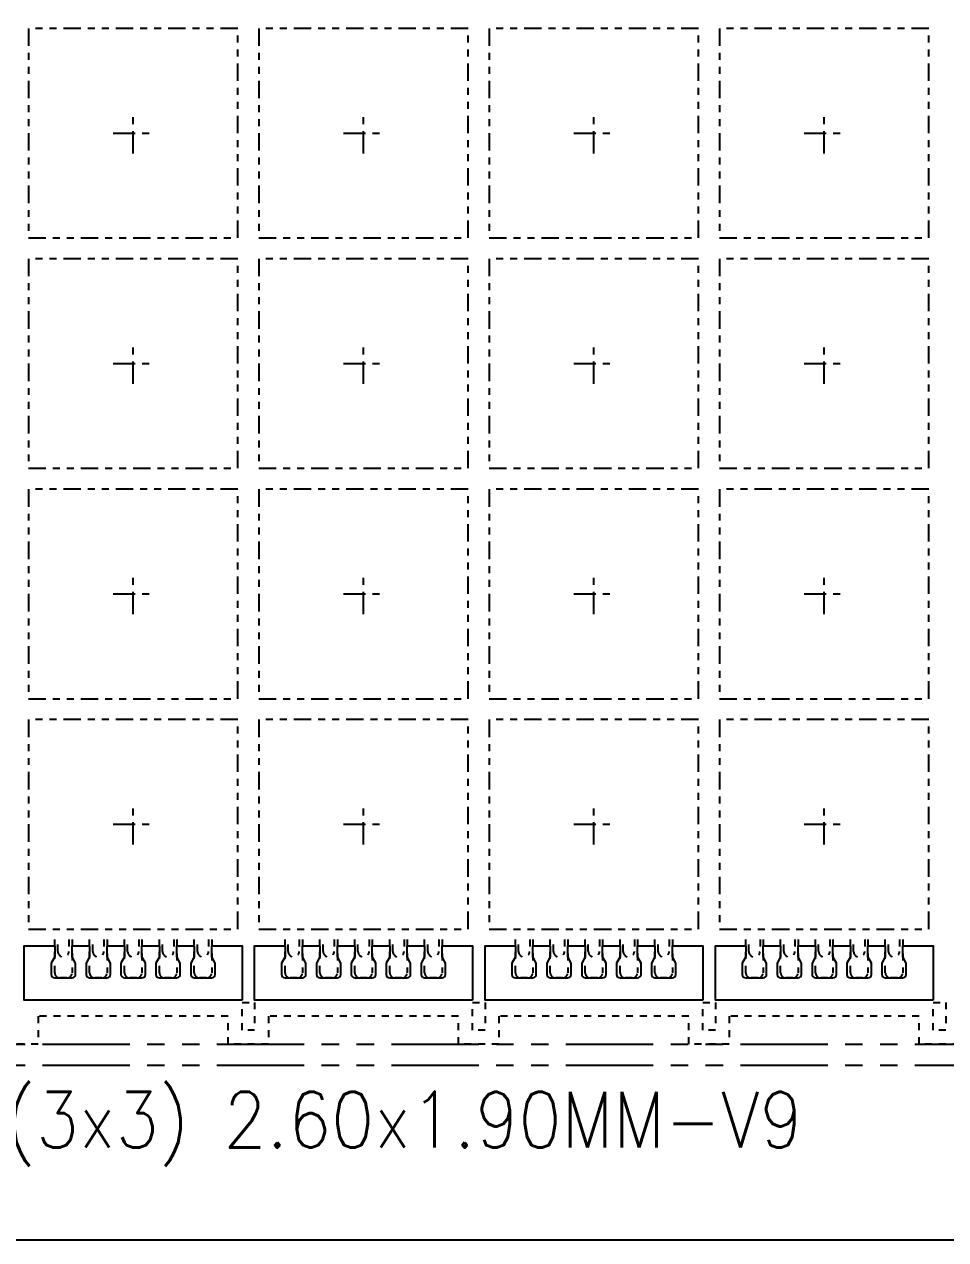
# Model space of a CAD drawing. Extents: x -344 to -21, y -394 to -4.
# Drawn here: x -289 to -275.8, y -143.85 to -126.44 of the extents above; entities that cross this region are included whole.
import ezdxf

# ---------------------------------------------------------------- set-up
doc = ezdxf.new("R2010")
doc.units = 0
doc.header["$MEASUREMENT"] = 0
for name, pattern in [('CENTER', [50.8, 31.75, -6.35, 6.35, -6.35]), ('HIDDEN', [0.375, 0.25, -0.125]), ('PHANTOM', [2.5, 1.25, -0.25, 0.25, -0.25, 0.25, -0.25])]:
    doc.linetypes.add(name, pattern=pattern)
doc.layers.add('1', color=7, linetype='CONTINUOUS')
doc.layers.add('1D', color=4, linetype='CONTINUOUS')
doc.styles.add('ROMANS', font='romans', dxfattribs={"width": 0.85, "height": 0.08})

msp = doc.modelspace()

# ---------------------------------------------------------------- linework, layer by layer
at = {"layer": '1'}
msp.add_lwpolyline([(-304.4883, -125.8477, -0.4142136), (-303.4883, -126.8477), (-303.4883, -133.8477, -0.4142136), (-304.4883, -134.8477), (-305.4883, -134.8477), (-305.4883, -142.8477), (-304.4883, -143.8477), (-56.4883, -143.8477)], format="xyb", dxfattribs=at)
for points in [[(-285.8783, -140.4177), (-288.9983, -140.4177), (-288.9983, -139.6377), (-288.5633, -139.6377), (-288.5633, -139.7977), (-288.6133, -139.8843), (-288.6133, -140.0477, 0.4142132), (-288.5633, -140.0977), (-288.3133, -140.0977, 0.4142139), (-288.2633, -140.0477), (-288.2633, -139.8843), (-288.3133, -139.7977), (-288.3133, -139.6377), (-288.0633, -139.6377), (-288.0633, -139.7977), (-288.1133, -139.8843), (-288.1133, -140.0477, 0.4142132), (-288.0633, -140.0977), (-287.8133, -140.0977, 0.4142139), (-287.7633, -140.0477), (-287.7633, -139.8843), (-287.8133, -139.7977), (-287.8133, -139.6377), (-287.5633, -139.6377), (-287.5633, -139.7977), (-287.6133, -139.8843), (-287.6133, -140.0477, 0.4142132), (-287.5633, -140.0977), (-287.3133, -140.0977, 0.4142139), (-287.2633, -140.0477), (-287.2633, -139.8843), (-287.3133, -139.7977), (-287.3133, -139.6377), (-287.0633, -139.6377), (-287.0633, -139.7977), (-287.1133, -139.8843), (-287.1133, -140.0477, 0.4142132), (-287.0633, -140.0977), (-286.8133, -140.0977, 0.4142139), (-286.7633, -140.0477), (-286.7633, -139.8843), (-286.8133, -139.7977), (-286.8133, -139.6377), (-286.5633, -139.6377), (-286.5633, -139.7977), (-286.6133, -139.8843), (-286.6133, -140.0477, 0.4142132), (-286.5633, -140.0977), (-286.3133, -140.0977, 0.4142139), (-286.2633, -140.0477), (-286.2633, -139.8843), (-286.3133, -139.7977), (-286.3133, -139.6377), (-285.8783, -139.6377)], [(-282.5783, -140.4177), (-285.6983, -140.4177), (-285.6983, -139.6377), (-285.2633, -139.6377), (-285.2633, -139.7977), (-285.3133, -139.8843), (-285.3133, -140.0477, 0.4142132), (-285.2633, -140.0977), (-285.0133, -140.0977, 0.4142139), (-284.9633, -140.0477), (-284.9633, -139.8843), (-285.0133, -139.7977), (-285.0133, -139.6377), (-284.7633, -139.6377), (-284.7633, -139.7977), (-284.8133, -139.8843), (-284.8133, -140.0477, 0.4142132), (-284.7633, -140.0977), (-284.5133, -140.0977, 0.4142139), (-284.4633, -140.0477), (-284.4633, -139.8843), (-284.5133, -139.7977), (-284.5133, -139.6377), (-284.2633, -139.6377), (-284.2633, -139.7977), (-284.3133, -139.8843), (-284.3133, -140.0477, 0.4142132), (-284.2633, -140.0977), (-284.0133, -140.0977, 0.4142139), (-283.9633, -140.0477), (-283.9633, -139.8843), (-284.0133, -139.7977), (-284.0133, -139.6377), (-283.7633, -139.6377), (-283.7633, -139.7977), (-283.8133, -139.8843), (-283.8133, -140.0477, 0.4142132), (-283.7633, -140.0977), (-283.5133, -140.0977, 0.4142139), (-283.4633, -140.0477), (-283.4633, -139.8843), (-283.5133, -139.7977), (-283.5133, -139.6377), (-283.2633, -139.6377), (-283.2633, -139.7977), (-283.3133, -139.8843), (-283.3133, -140.0477, 0.4142132), (-283.2633, -140.0977), (-283.0133, -140.0977, 0.4142139), (-282.9633, -140.0477), (-282.9633, -139.8843), (-283.0133, -139.7977), (-283.0133, -139.6377), (-282.5783, -139.6377)], [(-279.2783, -140.4177), (-282.3983, -140.4177), (-282.3983, -139.6377), (-281.9633, -139.6377), (-281.9633, -139.7977), (-282.0133, -139.8843), (-282.0133, -140.0477, 0.4142132), (-281.9633, -140.0977), (-281.7133, -140.0977, 0.4142139), (-281.6633, -140.0477), (-281.6633, -139.8843), (-281.7133, -139.7977), (-281.7133, -139.6377), (-281.4633, -139.6377), (-281.4633, -139.7977), (-281.5133, -139.8843), (-281.5133, -140.0477, 0.4142132), (-281.4633, -140.0977), (-281.2133, -140.0977, 0.4142139), (-281.1633, -140.0477), (-281.1633, -139.8843), (-281.2133, -139.7977), (-281.2133, -139.6377), (-280.9633, -139.6377), (-280.9633, -139.7977), (-281.0133, -139.8843), (-281.0133, -140.0477, 0.4142132), (-280.9633, -140.0977), (-280.7133, -140.0977, 0.4142139), (-280.6633, -140.0477), (-280.6633, -139.8843), (-280.7133, -139.7977), (-280.7133, -139.6377), (-280.4633, -139.6377), (-280.4633, -139.7977), (-280.5133, -139.8843), (-280.5133, -140.0477, 0.4142132), (-280.4633, -140.0977), (-280.2133, -140.0977, 0.4142139), (-280.1633, -140.0477), (-280.1633, -139.8843), (-280.2133, -139.7977), (-280.2133, -139.6377), (-279.9633, -139.6377), (-279.9633, -139.7977), (-280.0133, -139.8843), (-280.0133, -140.0477, 0.4142132), (-279.9633, -140.0977), (-279.7133, -140.0977, 0.4142139), (-279.6633, -140.0477), (-279.6633, -139.8843), (-279.7133, -139.7977), (-279.7133, -139.6377), (-279.2783, -139.6377)], [(-275.9783, -140.4177), (-279.0983, -140.4177), (-279.0983, -139.6377), (-278.6633, -139.6377), (-278.6633, -139.7977), (-278.7133, -139.8843), (-278.7133, -140.0477, 0.4142132), (-278.6633, -140.0977), (-278.4133, -140.0977, 0.4142139), (-278.3633, -140.0477), (-278.3633, -139.8843), (-278.4133, -139.7977), (-278.4133, -139.6377), (-278.1633, -139.6377), (-278.1633, -139.7977), (-278.2133, -139.8843), (-278.2133, -140.0477, 0.4142132), (-278.1633, -140.0977), (-277.9133, -140.0977, 0.4142139), (-277.8633, -140.0477), (-277.8633, -139.8843), (-277.9133, -139.7977), (-277.9133, -139.6377), (-277.6633, -139.6377), (-277.6633, -139.7977), (-277.7133, -139.8843), (-277.7133, -140.0477, 0.4142132), (-277.6633, -140.0977), (-277.4133, -140.0977, 0.4142139), (-277.3633, -140.0477), (-277.3633, -139.8843), (-277.4133, -139.7977), (-277.4133, -139.6377), (-277.1633, -139.6377), (-277.1633, -139.7977), (-277.2133, -139.8843), (-277.2133, -140.0477, 0.4142132), (-277.1633, -140.0977), (-276.9133, -140.0977, 0.4142139), (-276.8633, -140.0477), (-276.8633, -139.8843), (-276.9133, -139.7977), (-276.9133, -139.6377), (-276.6633, -139.6377), (-276.6633, -139.7977), (-276.7133, -139.8843), (-276.7133, -140.0477, 0.4142132), (-276.6633, -140.0977), (-276.4133, -140.0977, 0.4142139), (-276.3633, -140.0477), (-276.3633, -139.8843), (-276.4133, -139.7977), (-276.4133, -139.6377), (-275.9783, -139.6377)]]:
    msp.add_lwpolyline(points, format="xyb", close=True, dxfattribs=at)
at = {"layer": '1D', "linetype": 'CENTER', "ltscale": 0.01}
for p, q in [((-287.4383, -128.2864), (-287.4383, -127.7089)), ((-284.1383, -128.2864), (-284.1383, -127.7089)), ((-280.8383, -128.2864), (-280.8383, -127.7089)), ((-277.5383, -128.2864), (-277.5383, -127.7089)), ((-287.7271, -127.9977), (-287.1496, -127.9977)), ((-284.4271, -127.9977), (-283.8496, -127.9977)), ((-281.1271, -127.9977), (-280.5496, -127.9977)), ((-277.8271, -127.9977), (-277.2496, -127.9977)), ((-287.4383, -131.5864), (-287.4383, -131.0089)), ((-284.1383, -131.5864), (-284.1383, -131.0089)), ((-280.8383, -131.5864), (-280.8383, -131.0089)), ((-277.5383, -131.5864), (-277.5383, -131.0089)), ((-287.7271, -131.2977), (-287.1496, -131.2977)), ((-284.4271, -131.2977), (-283.8496, -131.2977)), ((-281.1271, -131.2977), (-280.5496, -131.2977)), ((-277.8271, -131.2977), (-277.2496, -131.2977)), ((-287.4383, -134.8864), (-287.4383, -134.3089)), ((-284.1383, -134.8864), (-284.1383, -134.3089)), ((-280.8383, -134.8864), (-280.8383, -134.3089)), ((-277.5383, -134.8864), (-277.5383, -134.3089)), ((-287.7271, -134.5977), (-287.1496, -134.5977)), ((-284.4271, -134.5977), (-283.8496, -134.5977)), ((-281.1271, -134.5977), (-280.5496, -134.5977)), ((-277.8271, -134.5977), (-277.2496, -134.5977)), ((-287.4383, -138.1864), (-287.4383, -137.6089)), ((-284.1383, -138.1864), (-284.1383, -137.6089)), ((-280.8383, -138.1864), (-280.8383, -137.6089)), ((-277.5383, -138.1864), (-277.5383, -137.6089)), ((-287.7271, -137.8977), (-287.1496, -137.8977)), ((-284.4271, -137.8977), (-283.8496, -137.8977)), ((-281.1271, -137.8977), (-280.5496, -137.8977)), ((-277.8271, -137.8977), (-277.2496, -137.8977))]:
    msp.add_line(p, q, dxfattribs=at)
at = {"layer": '1D', "color": 2, "linetype": 'PHANTOM'}
for points in [[(-247.2383, -78.3477), (-301.2383, -78.3477, -0.0990195), (-302.0076, -78.1938, 0.9166595), (-303.1614, -80.401, -0.2559241), (-302.2383, -82.0863), (-302.2383, -107.1091, -0.2559241), (-303.1614, -108.7944, 0.5477226), (-303.1614, -110.901, -0.2559241), (-302.2383, -112.5863), (-302.2383, -137.6091, -0.2559241), (-303.1614, -139.2944, 0.9166595), (-302.0076, -141.5015, -0.0990195), (-301.2383, -141.3477), (-247.2383, -141.3477, -0.0990195), (-246.4691, -141.5015, 0.9166595), (-245.3153, -139.2944, -0.2559241), (-246.2383, -137.6091), (-246.2383, -112.5863, -0.2559241), (-245.3153, -110.901, 0.5477226), (-245.3153, -108.7944, -0.2559241), (-246.2383, -107.1091), (-246.2383, -82.0863, -0.2559241), (-245.3153, -80.401, 0.9166595), (-246.4691, -78.1938, -0.0990195)], [(-247.2383, -78.6477), (-301.2383, -78.6477, -0.0990195), (-302.1229, -78.4707, 0.9166595), (-302.9999, -80.1482, -0.2559241), (-301.9383, -82.0863), (-301.9383, -107.1091, -0.2559241), (-302.9999, -109.0471, 0.5477226), (-302.9999, -110.6482, -0.2559241), (-301.9383, -112.5863), (-301.9383, -137.6091, -0.2559241), (-302.9999, -139.5471, 0.9166595), (-302.1229, -141.2246, -0.0990195), (-301.2383, -141.0477), (-247.2383, -141.0477, -0.0990195), (-246.3537, -141.2246, 0.9166595), (-245.4768, -139.5471, -0.2559241), (-246.5383, -137.6091), (-246.5383, -112.5863, -0.2559241), (-245.4768, -110.6482, 0.5477226), (-245.4768, -109.0471, -0.2559241), (-246.5383, -107.1091), (-246.5383, -82.0863, -0.2559241), (-245.4768, -80.1482, 0.9166595), (-246.3537, -78.4707, -0.0990195)]]:
    msp.add_lwpolyline(points, format="xyb", close=True, dxfattribs=at)
at = {"layer": '1D', "color": 2, "linetype": 'PHANTOM', "ltscale": 0.2}
for points in [[(-285.9383, -129.4977), (-285.9383, -126.4977), (-288.9383, -126.4977), (-288.9383, -129.4977)], [(-282.6383, -129.4977), (-282.6383, -126.4977), (-285.6383, -126.4977), (-285.6383, -129.4977)], [(-279.3383, -129.4977), (-279.3383, -126.4977), (-282.3383, -126.4977), (-282.3383, -129.4977)], [(-276.0383, -129.4977), (-276.0383, -126.4977), (-279.0383, -126.4977), (-279.0383, -129.4977)], [(-285.9383, -132.7977), (-285.9383, -129.7977), (-288.9383, -129.7977), (-288.9383, -132.7977)], [(-282.6383, -132.7977), (-282.6383, -129.7977), (-285.6383, -129.7977), (-285.6383, -132.7977)], [(-279.3383, -132.7977), (-279.3383, -129.7977), (-282.3383, -129.7977), (-282.3383, -132.7977)], [(-276.0383, -132.7977), (-276.0383, -129.7977), (-279.0383, -129.7977), (-279.0383, -132.7977)], [(-285.9383, -136.0977), (-285.9383, -133.0977), (-288.9383, -133.0977), (-288.9383, -136.0977)], [(-282.6383, -136.0977), (-282.6383, -133.0977), (-285.6383, -133.0977), (-285.6383, -136.0977)], [(-279.3383, -136.0977), (-279.3383, -133.0977), (-282.3383, -133.0977), (-282.3383, -136.0977)], [(-276.0383, -136.0977), (-276.0383, -133.0977), (-279.0383, -133.0977), (-279.0383, -136.0977)], [(-285.9383, -139.3977), (-285.9383, -136.3977), (-288.9383, -136.3977), (-288.9383, -139.3977)], [(-282.6383, -139.3977), (-282.6383, -136.3977), (-285.6383, -136.3977), (-285.6383, -139.3977)], [(-279.3383, -139.3977), (-279.3383, -136.3977), (-282.3383, -136.3977), (-282.3383, -139.3977)], [(-276.0383, -139.3977), (-276.0383, -136.3977), (-279.0383, -136.3977), (-279.0383, -139.3977)]]:
    msp.add_lwpolyline(points, close=True, dxfattribs=at)
at = {"layer": '1D', "linetype": 'HIDDEN', "ltscale": 0.2}
for points in [[(-288.3133, -139.5477), (-288.3133, -140.0227, -0.4142136), (-288.3883, -140.0977), (-288.4883, -140.0977, -0.4142136), (-288.5633, -140.0227), (-288.5633, -139.5477)], [(-288.3583, -139.5477), (-288.3583, -139.7177, -1), (-288.5183, -139.7177), (-288.5183, -139.5477)], [(-287.8133, -139.5477), (-287.8133, -140.0227, -0.4142136), (-287.8883, -140.0977), (-287.9883, -140.0977, -0.4142136), (-288.0633, -140.0227), (-288.0633, -139.5477)], [(-287.8583, -139.5477), (-287.8583, -139.7177, -1), (-288.0183, -139.7177), (-288.0183, -139.5477)], [(-287.3133, -139.5477), (-287.3133, -140.0227, -0.4142136), (-287.3883, -140.0977), (-287.4883, -140.0977, -0.4142136), (-287.5633, -140.0227), (-287.5633, -139.5477)], [(-287.3583, -139.5477), (-287.3583, -139.7177, -1), (-287.5183, -139.7177), (-287.5183, -139.5477)], [(-286.8133, -139.5477), (-286.8133, -140.0227, -0.4142136), (-286.8883, -140.0977), (-286.9883, -140.0977, -0.4142136), (-287.0633, -140.0227), (-287.0633, -139.5477)], [(-286.8583, -139.5477), (-286.8583, -139.7177, -1), (-287.0183, -139.7177), (-287.0183, -139.5477)], [(-286.3133, -139.5477), (-286.3133, -140.0227, -0.4142136), (-286.3883, -140.0977), (-286.4883, -140.0977, -0.4142136), (-286.5633, -140.0227), (-286.5633, -139.5477)], [(-286.3583, -139.5477), (-286.3583, -139.7177, -1), (-286.5183, -139.7177), (-286.5183, -139.5477)], [(-285.0133, -139.5477), (-285.0133, -140.0227, -0.4142136), (-285.0883, -140.0977), (-285.1883, -140.0977, -0.4142136), (-285.2633, -140.0227), (-285.2633, -139.5477)], [(-285.0583, -139.5477), (-285.0583, -139.7177, -1), (-285.2183, -139.7177), (-285.2183, -139.5477)], [(-284.5133, -139.5477), (-284.5133, -140.0227, -0.4142136), (-284.5883, -140.0977), (-284.6883, -140.0977, -0.4142136), (-284.7633, -140.0227), (-284.7633, -139.5477)], [(-284.5583, -139.5477), (-284.5583, -139.7177, -1), (-284.7183, -139.7177), (-284.7183, -139.5477)], [(-284.0133, -139.5477), (-284.0133, -140.0227, -0.4142136), (-284.0883, -140.0977), (-284.1883, -140.0977, -0.4142136), (-284.2633, -140.0227), (-284.2633, -139.5477)], [(-284.0583, -139.5477), (-284.0583, -139.7177, -1), (-284.2183, -139.7177), (-284.2183, -139.5477)], [(-283.5133, -139.5477), (-283.5133, -140.0227, -0.4142136), (-283.5883, -140.0977), (-283.6883, -140.0977, -0.4142136), (-283.7633, -140.0227), (-283.7633, -139.5477)], [(-283.5583, -139.5477), (-283.5583, -139.7177, -1), (-283.7183, -139.7177), (-283.7183, -139.5477)], [(-283.0133, -139.5477), (-283.0133, -140.0227, -0.4142136), (-283.0883, -140.0977), (-283.1883, -140.0977, -0.4142136), (-283.2633, -140.0227), (-283.2633, -139.5477)], [(-283.0583, -139.5477), (-283.0583, -139.7177, -1), (-283.2183, -139.7177), (-283.2183, -139.5477)], [(-281.7133, -139.5477), (-281.7133, -140.0227, -0.4142136), (-281.7883, -140.0977), (-281.8883, -140.0977, -0.4142136), (-281.9633, -140.0227), (-281.9633, -139.5477)], [(-281.7583, -139.5477), (-281.7583, -139.7177, -1), (-281.9183, -139.7177), (-281.9183, -139.5477)], [(-281.2133, -139.5477), (-281.2133, -140.0227, -0.4142136), (-281.2883, -140.0977), (-281.3883, -140.0977, -0.4142136), (-281.4633, -140.0227), (-281.4633, -139.5477)], [(-281.2583, -139.5477), (-281.2583, -139.7177, -1), (-281.4183, -139.7177), (-281.4183, -139.5477)], [(-280.7133, -139.5477), (-280.7133, -140.0227, -0.4142136), (-280.7883, -140.0977), (-280.8883, -140.0977, -0.4142136), (-280.9633, -140.0227), (-280.9633, -139.5477)], [(-280.7583, -139.5477), (-280.7583, -139.7177, -1), (-280.9183, -139.7177), (-280.9183, -139.5477)], [(-280.2133, -139.5477), (-280.2133, -140.0227, -0.4142136), (-280.2883, -140.0977), (-280.3883, -140.0977, -0.4142136), (-280.4633, -140.0227), (-280.4633, -139.5477)], [(-280.2583, -139.5477), (-280.2583, -139.7177, -1), (-280.4183, -139.7177), (-280.4183, -139.5477)], [(-279.7133, -139.5477), (-279.7133, -140.0227, -0.4142136), (-279.7883, -140.0977), (-279.8883, -140.0977, -0.4142136), (-279.9633, -140.0227), (-279.9633, -139.5477)], [(-279.7583, -139.5477), (-279.7583, -139.7177, -1), (-279.9183, -139.7177), (-279.9183, -139.5477)], [(-278.4133, -139.5477), (-278.4133, -140.0227, -0.4142136), (-278.4883, -140.0977), (-278.5883, -140.0977, -0.4142136), (-278.6633, -140.0227), (-278.6633, -139.5477)], [(-278.4583, -139.5477), (-278.4583, -139.7177, -1), (-278.6183, -139.7177), (-278.6183, -139.5477)], [(-277.9133, -139.5477), (-277.9133, -140.0227, -0.4142136), (-277.9883, -140.0977), (-278.0883, -140.0977, -0.4142136), (-278.1633, -140.0227), (-278.1633, -139.5477)], [(-277.9583, -139.5477), (-277.9583, -139.7177, -1), (-278.1183, -139.7177), (-278.1183, -139.5477)], [(-277.4133, -139.5477), (-277.4133, -140.0227, -0.4142136), (-277.4883, -140.0977), (-277.5883, -140.0977, -0.4142136), (-277.6633, -140.0227), (-277.6633, -139.5477)], [(-277.4583, -139.5477), (-277.4583, -139.7177, -1), (-277.6183, -139.7177), (-277.6183, -139.5477)], [(-276.9133, -139.5477), (-276.9133, -140.0227, -0.4142136), (-276.9883, -140.0977), (-277.0883, -140.0977, -0.4142136), (-277.1633, -140.0227), (-277.1633, -139.5477)], [(-276.9583, -139.5477), (-276.9583, -139.7177, -1), (-277.1183, -139.7177), (-277.1183, -139.5477)], [(-276.4133, -139.5477), (-276.4133, -140.0227, -0.4142136), (-276.4883, -140.0977), (-276.5883, -140.0977, -0.4142136), (-276.6633, -140.0227), (-276.6633, -139.5477)], [(-276.4583, -139.5477), (-276.4583, -139.7177, -1), (-276.6183, -139.7177), (-276.6183, -139.5477)]]:
    msp.add_lwpolyline(points, format="xyb", dxfattribs=at)
for points in [[(-285.6983, -140.4477), (-285.6983, -140.8477), (-285.8783, -140.8477), (-285.8783, -140.4477)], [(-282.3983, -140.4477), (-282.3983, -140.8477), (-282.5783, -140.8477), (-282.5783, -140.4477)], [(-279.0983, -140.4477), (-279.0983, -140.8477), (-279.2783, -140.8477), (-279.2783, -140.4477)], [(-275.7983, -140.4477), (-275.7983, -140.8477), (-275.9783, -140.8477), (-275.9783, -140.4477)]]:
    msp.add_lwpolyline(points, close=True, dxfattribs=at)
msp.add_lwpolyline([(-275.5983, -141.0477), (-276.1783, -141.0477), (-276.1783, -140.6477), (-278.8983, -140.6477), (-278.8983, -141.0477), (-279.4783, -141.0477), (-279.4783, -140.6477), (-282.1983, -140.6477), (-282.1983, -141.0477), (-282.7783, -141.0477), (-282.7783, -140.6477), (-285.4983, -140.6477), (-285.4983, -141.0477), (-286.0783, -141.0477), (-286.0783, -140.6477), (-288.7983, -140.6477), (-288.7983, -141.0477), (-289.3783, -141.0477)], dxfattribs=at)

# ---------------------------------------------------------------- texts
at = {"layer": '1D', "style": 'ROMANS', "width": 0.9}
msp.add_text('10L T/SLP (3x3) 2.60x1.90MM-V9', height=0.8, dxfattribs=at).set_placement((-294.9707, -142.5294))

doc.saveas('drawing.dxf')
